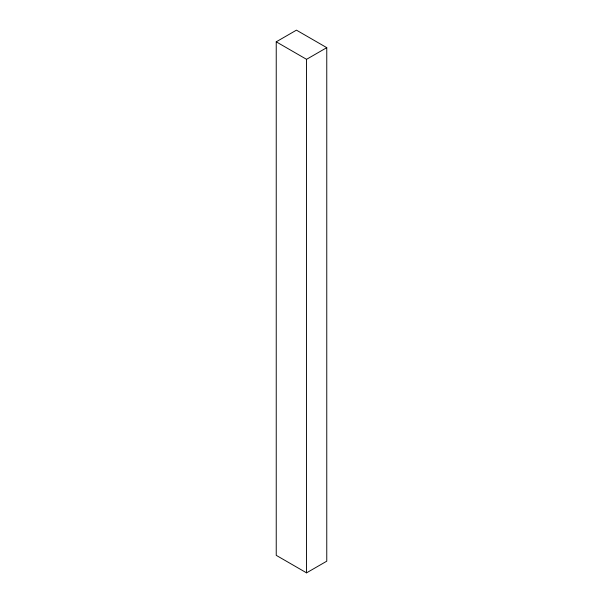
<?xml version="1.0" encoding="UTF-8"?>
<svg xmlns="http://www.w3.org/2000/svg" width="603" height="603" viewBox="0 0 603 603"><rect width="100%" height="100%" fill="white"/><g stroke="black" fill="none" stroke-linecap="round" stroke-linejoin="round"><path stroke-width="0.9" d="M276.234 41.818L296.45 30.15L326.766 47.66L326.766 561.182L306.55 572.85L276.234 555.34L276.234 41.818L306.55 59.328L326.766 47.66M306.55 59.328L306.55 572.85"/></g></svg>
